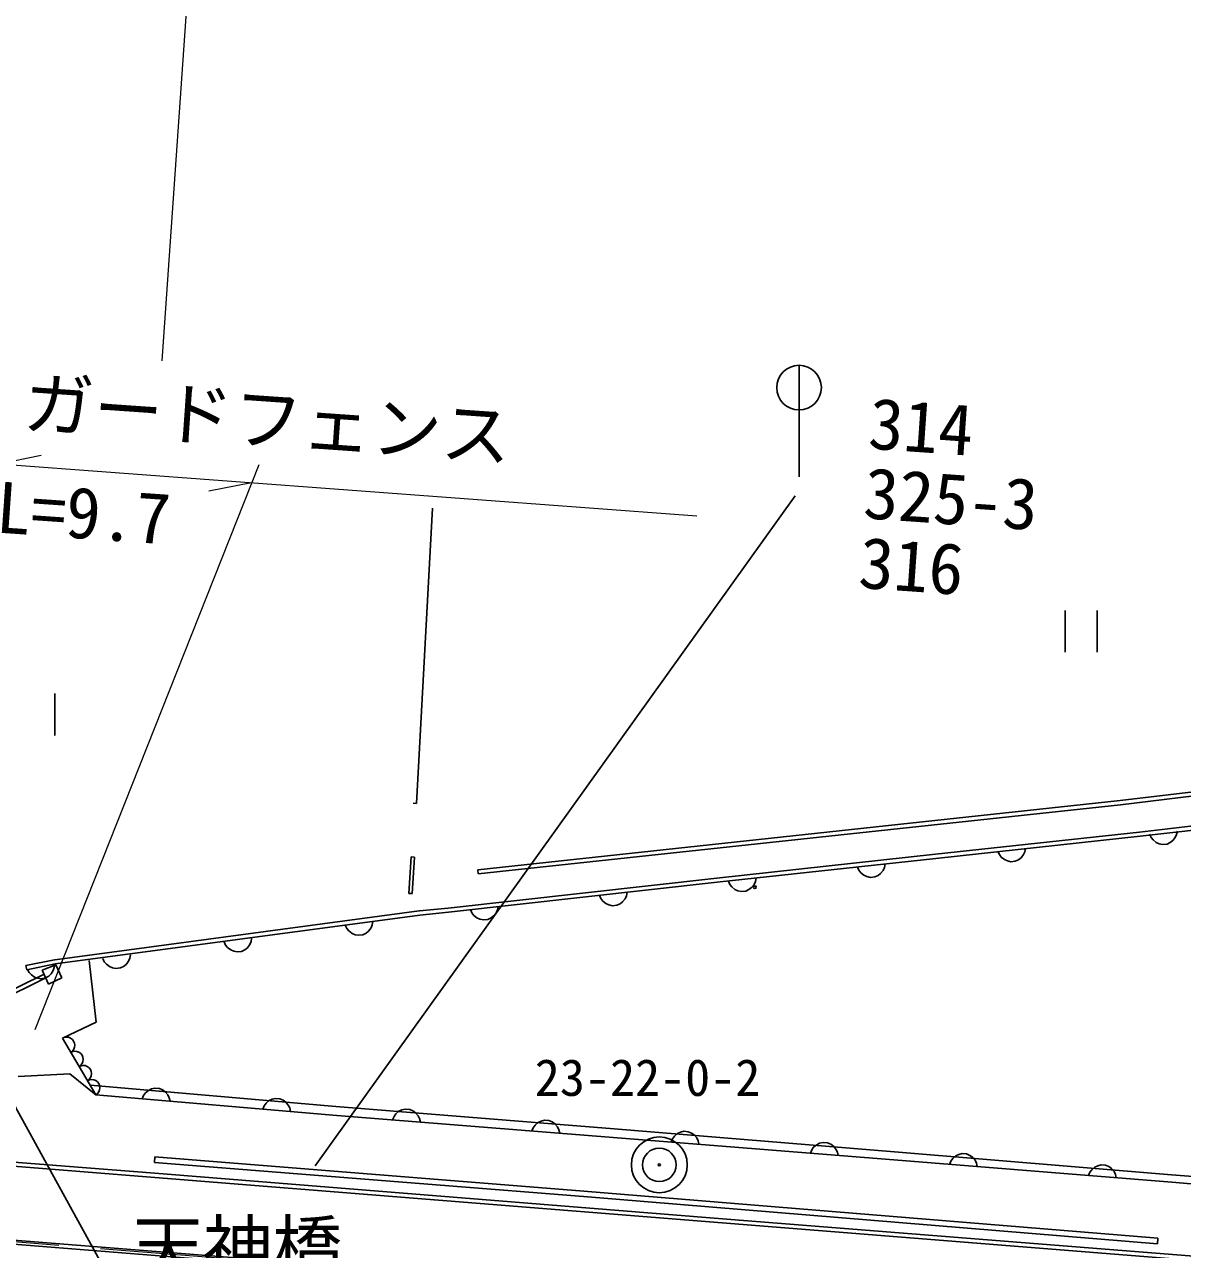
# Model space of a CAD drawing. Units: millimetres, scale not verified. Extents: x 40000 to 680000, y 20000 to 380000.
# Drawn here: x 255406 to 296898, y 294342 to 338245 of the extents above; entities that cross this region are included whole.
import ezdxf
from ezdxf.enums import TextEntityAlignment as Align

# ---------------------------------------------------------------- set-up
doc = ezdxf.new("R2010")
doc.units = ezdxf.units.MM
doc.header["$LTSCALE"] = 1000
doc.linetypes.add('CHAIN', pattern=[18.5, 12, -1.5, 3.5, -1.5])
for name, color, linetype, lineweight in [('M-BGD', 7, 'Continuous', 25), ('M-BMK', 2, 'CHAIN', 13), ('M-BMK-SRVR', 3, 'Continuous', 25), ('M-STR-HTXT', 7, 'Continuous', 13), ('M-STR-STR1', 1, 'Continuous', 25), ('M-STR-STRC', 7, 'Continuous', 25)]:
    doc.layers.add(name, color=color, linetype=linetype, lineweight=lineweight)
doc.styles.add('ＭＳ ゴシック', font='')
doc.styles.get('ＭＳ ゴシック').set_extended_font_data('MS Gothic')

msp = doc.modelspace()

# ---------------------------------------------------------------- linework, layer by layer
at = {"layer": 'M-BGD'}
for p, q in [((269456, 310329), (270024, 320914)), ((292697, 317247), (292697, 315747)), ((293837, 315747), (293837, 317247)), ((256493, 312769), (256493, 314269)), ((294661, 310431), (307264, 311953)), ((294678, 310282), (307427, 311822)), ((271645, 307955), (294661, 310431)), ((269337, 310336), (269456, 310329)), ((271661, 307806), (294678, 310282)), ((295359, 309301), (297593, 309559)), ((288043, 308507), (295359, 309301)), ((295376, 309152), (288059, 308358)), ((297611, 309410), (295376, 309152)), ((295721, 309226), (295774, 309112)), ((295774, 309112), (295845, 309019)), ((296552, 308998), (296640, 309109)), ((296640, 309109), (296688, 309215)), ((296688, 309215), (296715, 309339)), ((291249, 308599), (291275, 308723)), ((295845, 309019), (295956, 308931)), ((295956, 308931), (296062, 308882)), ((296062, 308882), (296186, 308856)), ((296186, 308856), (296345, 308874)), ((296345, 308874), (296459, 308927)), ((296459, 308927), (296552, 308998)), ((269177, 307104), (269266, 308415)), ((269266, 308415), (269385, 308406)), ((269297, 307096), (269385, 308406)), ((280213, 307653), (288043, 308507)), ((288059, 308358), (280229, 307504)), ((290282, 308610), (290335, 308495)), ((290335, 308495), (290406, 308403)), ((290406, 308403), (290516, 308315)), ((290516, 308315), (290622, 308266)), ((290622, 308266), (290746, 308240)), ((290746, 308240), (290905, 308258)), ((290905, 308258), (291020, 308311)), ((291020, 308311), (291113, 308382)), ((291113, 308382), (291201, 308493)), ((291201, 308493), (291249, 308599)), ((271645, 307955), (271661, 307806)), ((285251, 308050), (285303, 307935)), ((285303, 307935), (285374, 307842)), ((285374, 307842), (285484, 307754)), ((285988, 307748), (286081, 307819)), ((286081, 307819), (286169, 307929)), ((286169, 307929), (286218, 308035)), ((286218, 308035), (286245, 308159)), ((270584, 306576), (280213, 307653)), ((280229, 307504), (270599, 306427)), ((280628, 307542), (280681, 307427)), ((280681, 307427), (280752, 307334)), ((280752, 307334), (280862, 307246)), ((281458, 307311), (281547, 307421)), ((281547, 307421), (281596, 307527)), ((281596, 307527), (281622, 307651)), ((285484, 307754), (285590, 307705)), ((285590, 307705), (285714, 307678)), ((285714, 307678), (285873, 307696)), ((285873, 307696), (285988, 307748)), ((269177, 307104), (269297, 307096)), ((276006, 307034), (276059, 306919)), ((276059, 306919), (276129, 306826)), ((276836, 306803), (276924, 306913)), ((276924, 306913), (276973, 307019)), ((276973, 307019), (277000, 307143)), ((280862, 307246), (280968, 307197)), ((280968, 307197), (281092, 307170)), ((281092, 307170), (281251, 307188)), ((281251, 307188), (281365, 307241)), ((281365, 307241), (281458, 307311)), ((256490, 304728), (269549, 306475)), ((269555, 306476), (270584, 306576)), ((271383, 306526), (271436, 306411)), ((272302, 306405), (272351, 306511)), ((272351, 306511), (272377, 306635)), ((276129, 306826), (276240, 306738)), ((276240, 306738), (276345, 306689)), ((276345, 306689), (276469, 306662)), ((276469, 306662), (276628, 306680)), ((276628, 306680), (276743, 306733)), ((276743, 306733), (276836, 306803)), ((269569, 306326), (256510, 304580)), ((267868, 305972), (267892, 306097)), ((270599, 306427), (269569, 306326)), ((271436, 306411), (271507, 306318)), ((271507, 306318), (271617, 306230)), ((271617, 306230), (271723, 306181)), ((271723, 306181), (271847, 306154)), ((271847, 306154), (272006, 306172)), ((272006, 306172), (272121, 306225)), ((272121, 306225), (272214, 306295)), ((272214, 306295), (272302, 306405)), ((266901, 305961), (266957, 305848)), ((266957, 305848), (267030, 305757)), ((267030, 305757), (267142, 305671)), ((267142, 305671), (267250, 305625)), ((267250, 305625), (267374, 305602)), ((267374, 305602), (267532, 305624)), ((267532, 305624), (267646, 305679)), ((267646, 305679), (267737, 305753)), ((267737, 305753), (267822, 305865)), ((267822, 305865), (267868, 305972)), ((262555, 305366), (262611, 305252)), ((262611, 305252), (262684, 305161)), ((262684, 305161), (262796, 305076)), ((263300, 305084), (263391, 305157)), ((263391, 305157), (263476, 305270)), ((263476, 305270), (263522, 305377)), ((263522, 305377), (263545, 305501)), ((256480, 304727), (255459, 304518)), ((257978, 302492), (257720, 304696)), ((258209, 304770), (258265, 304657)), ((259130, 304674), (259176, 304782)), ((259176, 304782), (259199, 304906)), ((262796, 305076), (262904, 305030)), ((262904, 305030), (263028, 305007)), ((263028, 305007), (263186, 305028)), ((263186, 305028), (263300, 305084)), ((255459, 304518), (255489, 304371)), ((256510, 304580), (255489, 304371)), ((255510, 304375), (255573, 304266)), ((255573, 304266), (255652, 304180)), ((256044, 304349), (256531, 304540)), ((256263, 303856), (256044, 304349)), ((256358, 304222), (256436, 304340)), ((256436, 304340), (256474, 304450)), ((256474, 304450), (256490, 304575)), ((256531, 304540), (256742, 304076)), ((258265, 304657), (258338, 304566)), ((258338, 304566), (258450, 304480)), ((258450, 304480), (258557, 304435)), ((258557, 304435), (258682, 304411)), ((258682, 304411), (258840, 304433)), ((258840, 304433), (258954, 304489)), ((258954, 304489), (259045, 304562)), ((259045, 304562), (259130, 304674)), ((253186, 302774), (256105, 304211)), ((253253, 302640), (256172, 304077)), ((255652, 304180), (255770, 304102)), ((255770, 304102), (255880, 304063)), ((255880, 304063), (256005, 304048)), ((256005, 304048), (256162, 304080)), ((256162, 304080), (256272, 304143)), ((256742, 304076), (256263, 303856)), ((256272, 304143), (256358, 304222)), ((256763, 301916), (257978, 302492)), ((257962, 299883), (256763, 301916)), ((216351, 300381), (260070, 296927)), ((216365, 300530), (260081, 297076)), ((257033, 300643), (255184, 300539)), ((257033, 300643), (257962, 299883)), ((257753, 300237), (266559, 299465)), ((266601, 299150), (257962, 299883)), ((259742, 299953), (259673, 299859)), ((259850, 300045), (259742, 299953)), ((259954, 300096), (259850, 300045)), ((260077, 300126), (259954, 300096)), ((260237, 300112), (260077, 300126)), ((260353, 300062), (260237, 300112)), ((260447, 299994), (260353, 300062)), ((260539, 299886), (260447, 299994)), ((260590, 299781), (260539, 299886)), ((259673, 299859), (259623, 299743)), ((260620, 299658), (260590, 299781)), ((263993, 299492), (263943, 299376)), ((264061, 299587), (263993, 299492)), ((264169, 299678), (264061, 299587)), ((264274, 299729), (264169, 299678)), ((264397, 299759), (264274, 299729)), ((264556, 299745), (264397, 299759)), ((264672, 299695), (264556, 299745)), ((264767, 299627), (264672, 299695)), ((264858, 299519), (264767, 299627)), ((264909, 299414), (264858, 299519)), ((266559, 299465), (276530, 298662)), ((264939, 299291), (264909, 299414)), ((286558, 297554), (266601, 299150)), ((268646, 299107), (268597, 298991)), ((268714, 299202), (268646, 299107)), ((268822, 299294), (268714, 299202)), ((268926, 299346), (268822, 299294)), ((269049, 299376), (268926, 299346)), ((269209, 299363), (269049, 299376)), ((269325, 299314), (269209, 299363)), ((269420, 299246), (269325, 299314)), ((269512, 299138), (269420, 299246)), ((269563, 299034), (269512, 299138)), ((269594, 298911), (269563, 299034)), ((273636, 298708), (273586, 298592)), ((273704, 298803), (273636, 298708)), ((273811, 298895), (273704, 298803)), ((273916, 298946), (273811, 298895)), ((274038, 298977), (273916, 298946)), ((274198, 298964), (274038, 298977)), ((274314, 298915), (274198, 298964)), ((274409, 298847), (274314, 298915)), ((274501, 298739), (274409, 298847)), ((274553, 298635), (274501, 298739)), ((274583, 298512), (274553, 298635)), ((276530, 298662), (286580, 297848)), ((278905, 298547), (278801, 298495)), ((279028, 298578), (278905, 298547)), ((279187, 298565), (279028, 298578)), ((279304, 298515), (279187, 298565)), ((278625, 298309), (278576, 298192)), ((278693, 298404), (278625, 298309)), ((278801, 298495), (278693, 298404)), ((279399, 298448), (279304, 298515)), ((279490, 298340), (279399, 298448)), ((279542, 298235), (279490, 298340)), ((279573, 298113), (279542, 298235)), ((283894, 298148), (283790, 298096)), ((284017, 298178), (283894, 298148)), ((284177, 298166), (284017, 298178)), ((284293, 298116), (284177, 298166)), ((284388, 298049), (284293, 298116)), ((283615, 297910), (283565, 297793)), ((283682, 298005), (283615, 297910)), ((283790, 298096), (283682, 298005)), ((284480, 297941), (284388, 298049)), ((284532, 297836), (284480, 297941)), ((284562, 297714), (284532, 297836)), ((286580, 297848), (296501, 297019)), ((288775, 297696), (288667, 297604)), ((288879, 297748), (288775, 297696)), ((289002, 297778), (288879, 297748)), ((289161, 297765), (289002, 297778)), ((289278, 297716), (289161, 297765)), ((289373, 297648), (289278, 297716)), ((260080, 297662), (260064, 297462)), ((275430, 296238), (260064, 297462)), ((275446, 296437), (260080, 297662)), ((296517, 296750), (286558, 297554)), ((288599, 297510), (288550, 297393)), ((288667, 297604), (288599, 297510)), ((289464, 297540), (289373, 297648)), ((289516, 297435), (289464, 297540)), ((289546, 297313), (289516, 297435)), ((293754, 297294), (293646, 297202)), ((293859, 297346), (293754, 297294)), ((293981, 297376), (293859, 297346)), ((294141, 297363), (293981, 297376)), ((294257, 297314), (294141, 297363)), ((294352, 297246), (294257, 297314)), ((294444, 297138), (294352, 297246)), ((226518, 296787), (289973, 291756)), ((226529, 296936), (289985, 291906)), ((260070, 296927), (280399, 295296)), ((260081, 297076), (280411, 295445)), ((293578, 297108), (293529, 296991)), ((293646, 297202), (293578, 297108)), ((294495, 297034), (294444, 297138)), ((294526, 296911), (294495, 297034)), ((296501, 297019), (306521, 296217)), ((296012, 294743), (275446, 296437)), ((306503, 295924), (296517, 296750)), ((295996, 294544), (275430, 296238)), ((280399, 295296), (333964, 291036)), ((280411, 295445), (333976, 291186)), ((296012, 294743), (295996, 294544))]:
    msp.add_line(p, q, dxfattribs=at)
msp.add_circle((281575, 307327), 50, dxfattribs=at)
for centre in [(256913, 301662), (257213, 301154), (257512, 300646), (257812, 300138)]:
    msp.add_arc(centre, 295, 300.5295, 120.5295, dxfattribs=at)
at = {"layer": 'M-BMK'}
msp.add_line((270094, 293425), (212779, 297954), dxfattribs=at)
at = {"layer": 'M-BMK-SRVR'}
for radius in [1000, 600, 40]:
    msp.add_circle((278152, 297376), radius, dxfattribs=at)
at = {"layer": 'M-STR-HTXT'}
for p, q in [((260340, 326187), (261786, 346870)), ((254479, 322499), (256006, 322806)), ((254479, 322499), (279491, 320638)), ((263797, 322466), (255776, 302210)), ((263543, 321824), (262016, 321517))]:
    msp.add_line(p, q, dxfattribs=at)
at = {"layer": 'M-STR-STR1'}
msp.add_line((254387, 300695), (260292, 289989), dxfattribs=at)
at = {"layer": 'M-STR-STRC'}
for p, q in [((283158, 326032), (283158, 322032)), ((265818, 297345), (283024, 321357)), ((260080, 297662), (260064, 297462)), ((275430, 296238), (260064, 297462)), ((275446, 296437), (260080, 297662)), ((296012, 294743), (275446, 296437)), ((295996, 294544), (275430, 296238)), ((296012, 294743), (295996, 294544))]:
    msp.add_line(p, q, dxfattribs=at)
msp.add_circle((283158, 325232), 800, dxfattribs=at)

# ---------------------------------------------------------------- texts
at = {"layer": 'M-BMK-SRVR', "style": 'ＭＳ ゴシック'}
msp.add_text('23-22-0-2', height=1320, dxfattribs=at).set_placement((273690, 299451), align=Align.BOTTOM_LEFT)
at = {"layer": 'M-STR-HTXT', "style": 'ＭＳ ゴシック'}
for s, p in [('ガードフェンス', (255286, 323242)), ('L=9.7', (254307, 319493))]:
    msp.add_text(s, height=1833, rotation=356, dxfattribs=at).set_placement(p, align=Align.BOTTOM_LEFT)
at = {"layer": 'M-STR-STR1', "style": 'ＭＳ ゴシック'}
msp.add_text('天神橋', height=1833, dxfattribs=at).set_placement((259292, 292965), align=Align.BOTTOM_LEFT)
at = {"layer": 'M-STR-STRC', "style": 'ＭＳ ゴシック'}
for s, p in [('314', (285567, 322500)), ('325-3', (285392, 320006)), ('316', (285218, 317512))]:
    msp.add_text(s, height=1833, rotation=356, dxfattribs=at).set_placement(p, align=Align.BOTTOM_LEFT)

doc.saveas('drawing.dxf')
